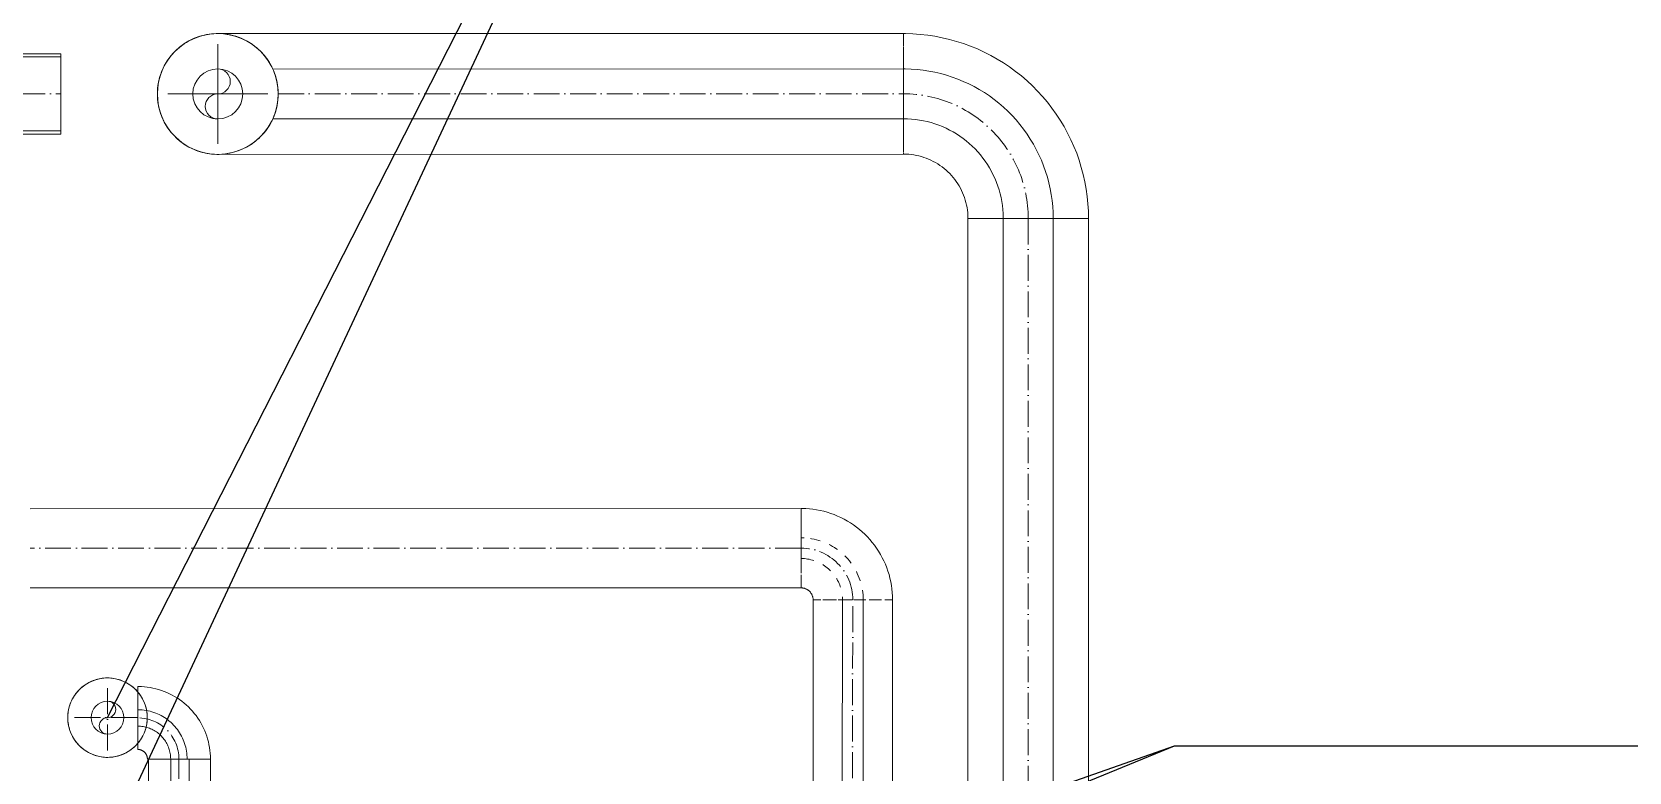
# Model space of a CAD drawing. Header units: millimetres. Extents: x -88595 to 880822, y -1054509 to -148035.
# Drawn here: x 540554 to 541170, y -242966 to -242680 of the extents above; entities that cross this region are included whole.
import ezdxf

# ---------------------------------------------------------------- set-up
doc = ezdxf.new("R2010")
doc.units = ezdxf.units.MM
for name, pattern in [('$0$ADSK_Осевая', [14, 10, -2, 0, -2]), ('$0$ADSK_Скрыто', [6, 3, -3]), ('$1$ADSK_Скрыто', [6, 3, -3]), ('$11$ADSK_Осевая', [14, 10, -2, 0, -2]), ('$4$ADSK_Скрыто', [6, 3, -3]), ('$7$ADSK_Осевая', [14, 10, -2, 0, -2]), ('$8$ADSK_Осевая', [14, 10, -2, 0, -2])]:
    doc.linetypes.add(name, pattern=pattern)
for name, color, linetype, lineweight in [('Изоляция', 7, 'Continuous', 18), ('Линии', 7, 'Continuous', 9), ('Трубопровод', 7, 'Continuous', 18), ('Трубопроводы', 7, 'Continuous', 18)]:
    doc.layers.add(name, color=color, linetype=linetype, lineweight=lineweight)
doc.layers.add('П4', color=1, linetype='Continuous')

# ---------------------------------------------------------------- blocks, each defined once
blk = doc.blocks.new('$0$ADSK_МедьПайка_Отвод-гнутая труба - Отвод _гнутая труба_-V86-В_Координация_кровля ОВ3')
at = {"layer": 'Линии', "color": 134, "linetype": '$0$ADSK_Скрыто', "true_color": 0x00a6a6}
for p, q in [((-3.48, 31.75), (-3.96, 31.75)), ((-3.48, 31.75), (-3.96, 31.75)), ((3.96, 31.75), (3.49, 31.75)), ((3.96, 31.75), (3.49, 31.75))]:
    blk.add_line(p, q, dxfattribs=at)
at = {"layer": 'Трубопроводы', "color": 134, "true_color": 0x00a6a6, "flags": 128}
for points in [[(-31.75, -6.35), (-30.23, -6.32), (-28.71, -6.23), (-27.19, -6.08), (-25.68, -5.86), (-24.18, -5.59), (-22.69, -5.26), (-21.22, -4.87), (-19.77, -4.42), (-18.33, -3.91), (-16.91, -3.34), (-15.52, -2.72), (-14.16, -2.04), (-12.82, -1.31), (-11.51, -0.53), (-10.24, 0.3), (-9, 1.19), (-7.79, 2.12), (-6.63, 3.11), (-5.5, 4.13), (-4.42, 5.21), (-3.38, 6.32), (-2.38, 7.47), (-1.44, 8.67), (-0.54, 9.9), (0.31, 11.16), (1.11, 12.46), (1.85, 13.79), (2.54, 15.15), (3.18, 16.54), (3.76, 17.94), (4.28, 19.38), (4.75, 20.83), (5.16, 22.29), (5.51, 23.78), (5.8, 25.27), (6.02, 26.78), (6.19, 28.3), (6.3, 29.82), (6.35, 31.34), (6.35, 31.75)], [(-6.35, 31.75), (-6.37, 30.73), (-6.43, 29.72), (-6.53, 28.71), (-6.67, 27.7), (-6.86, 26.7), (-7.08, 25.71), (-7.34, 24.73), (-7.64, 23.76), (-7.98, 22.8), (-8.36, 21.86), (-8.77, 20.93), (-9.22, 20.02), (-9.71, 19.13), (-10.23, 18.26), (-10.79, 17.41), (-11.38, 16.58), (-12, 15.78), (-12.65, 15), (-13.34, 14.25), (-14.05, 13.53), (-14.8, 12.84), (-15.57, 12.17), (-16.36, 11.54), (-17.18, 10.94), (-18.03, 10.38), (-18.89, 9.84), (-19.78, 9.35), (-20.68, 8.89), (-21.61, 8.46), (-22.55, 8.08), (-23.5, 7.73), (-24.47, 7.42), (-25.45, 7.14), (-26.44, 6.91), (-27.43, 6.72), (-28.44, 6.57), (-29.45, 6.45), (-30.46, 6.38), (-31.48, 6.35), (-31.75, 6.35)]]:
    blk.add_lwpolyline(points, dxfattribs=at)
blk = doc.blocks.new('$0$ADSK_МедьПайка_Отвод-гнутая труба - Отвод _гнутая труба_-V92-В_Координация_кровля ОВ3')
at = {"layer": 'Линии', "color": 190, "linetype": '$0$ADSK_Скрыто', "true_color": 0x8000ff}
for p, q in [((-2.75, 15.88), (-3.07, 15.88)), ((-2.75, 15.88), (-3.07, 15.88)), ((0, 15.88), (-0.26, 15.88)), ((0, 15.88), (-0.26, 15.88)), ((3.07, 15.88), (2.75, 15.88)), ((3.07, 15.88), (2.75, 15.88)), ((-15.87, 3.18), (-15.87, -3.18)), ((-15.87, 3.18), (-15.87, -3.18))]:
    blk.add_line(p, q, dxfattribs=at)
at = {"layer": 'Линии', "color": 190, "linetype": '$0$ADSK_Скрыто', "true_color": 0x8000ff, "flags": 128}
for points in [[(-15.87, -3.18), (-15.11, -3.16), (-14.35, -3.11), (-13.59, -3.04), (-12.84, -2.93), (-12.09, -2.8), (-11.35, -2.63), (-10.61, -2.43), (-9.88, -2.21), (-9.16, -1.95), (-8.46, -1.67), (-7.76, -1.36), (-7.08, -1.02), (-6.41, -0.66), (-5.76, -0.27), (-5.12, 0.15), (-4.5, 0.6), (-3.9, 1.06), (-3.31, 1.55), (-2.75, 2.07), (-2.21, 2.6), (-1.69, 3.16), (-1.19, 3.74), (-0.72, 4.33), (-0.27, 4.95), (0.16, 5.58), (0.55, 6.23), (0.93, 6.9), (1.27, 7.58), (1.59, 8.27), (1.88, 8.97), (2.14, 9.69), (2.38, 10.41), (2.58, 11.15), (2.75, 11.89), (2.9, 12.64), (3.01, 13.39), (3.1, 14.15), (3.15, 14.91)], [(-3.22, 14.86), (-3.27, 14.35), (-3.34, 13.85), (-3.43, 13.35), (-3.54, 12.86), (-3.67, 12.37), (-3.82, 11.88), (-3.99, 11.4), (-4.18, 10.93), (-4.38, 10.47), (-4.61, 10.01), (-4.85, 9.56), (-5.11, 9.13), (-5.39, 8.7), (-5.69, 8.29), (-6, 7.89), (-6.33, 7.5), (-6.67, 7.13), (-7.03, 6.76), (-7.4, 6.42), (-7.78, 6.09), (-8.18, 5.77), (-8.59, 5.47), (-9.01, 5.19), (-9.45, 4.92), (-9.89, 4.67), (-10.34, 4.44), (-10.8, 4.23), (-11.27, 4.04), (-11.75, 3.86), (-12.23, 3.71), (-12.72, 3.57), (-13.22, 3.46), (-13.72, 3.36), (-14.22, 3.28), (-14.72, 3.23), (-15.23, 3.19), (-15.74, 3.18), (-15.87, 3.18)]]:
    blk.add_lwpolyline(points, dxfattribs=at)
at = {"layer": 'Трубопроводы', "color": 190, "true_color": 0x8000ff, "flags": 128}
for points in [[(-3.18, 15.88), (-3.19, 15.37), (-3.22, 14.86)], [(3.15, 14.91), (3.17, 15.67), (3.18, 15.88)]]:
    blk.add_lwpolyline(points, dxfattribs=at)
blk = doc.blocks.new('$0$ADSK_МедьПайка_Отвод - Отвод медный под пайку двухраструбный-3268128-В_Координация_3 этаж ОВ3')
at = {"layer": 'Трубопроводы', "color": 134, "true_color": 0x00a6a6}
for p, q in [((4101.48, 17113.08), (4097.48, 17111.81)), ((4117.48, 17113.08), (4101.48, 17113.08)), ((4101.48, 17113.08), (4101.48, 17097.52)), ((4117.48, 17097.52), (4117.48, 17113.08)), ((4101.48, 17111.81), (4097.48, 17111.81)), ((4097.48, 17097.52), (4097.48, 17111.81)), ((4097.48, 17097.52), (4097.48, 17111.81)), ((4117.48, 17111.81), (4101.48, 17111.81)), ((4117.48, 17111.81), (4117.48, 17097.52)), ((4097.48, 17083.24), (4097.48, 17097.52)), ((4097.48, 17083.24), (4097.48, 17097.52)), ((4101.48, 17097.52), (4101.48, 17081.97)), ((4117.48, 17081.97), (4117.48, 17097.52)), ((4117.48, 17097.52), (4117.48, 17083.24)), ((4097.48, 17083.24), (4101.48, 17081.97)), ((4097.48, 17083.24), (4101.48, 17083.24)), ((4101.48, 17083.24), (4117.48, 17083.24)), ((4101.48, 17081.97), (4117.48, 17081.97))]:
    blk.add_line(p, q, dxfattribs=at)
at = {"layer": 'Трубопроводы', "color": 134, "true_color": 0x00a6a6, "flags": 128}
for points in [[(4051.19, 17097.52), (4051.2, 17098.09), (4051.24, 17098.66), (4051.3, 17099.23), (4051.38, 17099.8), (4051.48, 17100.36), (4051.6, 17100.92), (4051.75, 17101.47), (4051.92, 17102.01), (4052.11, 17102.55), (4052.32, 17103.08), (4052.55, 17103.61), (4052.81, 17104.12), (4053.08, 17104.62), (4053.37, 17105.11), (4053.69, 17105.59), (4054.02, 17106.05), (4054.37, 17106.5), (4054.74, 17106.94), (4055.12, 17107.36), (4055.53, 17107.77), (4055.94, 17108.16), (4056.38, 17108.53), (4056.82, 17108.89), (4057.29, 17109.22), (4057.76, 17109.54), (4058.25, 17109.84), (4058.75, 17110.12), (4059.25, 17110.38), (4059.77, 17110.62), (4060.3, 17110.84), (4060.84, 17111.03), (4061.38, 17111.21), (4061.93, 17111.36), (4062.49, 17111.49), (4063.05, 17111.6), (4063.61, 17111.68), (4064.18, 17111.75), (4064.75, 17111.79), (4065.32, 17111.81), (4065.48, 17111.81)], [(4065.48, 17111.81), (4066.05, 17111.79), (4066.62, 17111.76), (4067.19, 17111.7), (4067.75, 17111.62), (4068.32, 17111.52), (4068.87, 17111.4), (4069.43, 17111.25), (4069.97, 17111.08), (4070.51, 17110.89), (4071.04, 17110.68), (4071.56, 17110.45), (4072.07, 17110.19), (4072.58, 17109.92), (4073.07, 17109.62), (4073.54, 17109.31), (4074.01, 17108.98), (4074.46, 17108.63), (4074.9, 17108.26), (4075.32, 17107.88), (4075.73, 17107.47), (4076.12, 17107.06), (4076.49, 17106.62), (4076.84, 17106.18), (4077.18, 17105.71), (4077.5, 17105.24), (4077.8, 17104.75), (4078.08, 17104.25), (4078.34, 17103.74), (4078.57, 17103.23), (4078.79, 17102.7), (4078.99, 17102.16), (4079.16, 17101.62), (4079.32, 17101.07), (4079.45, 17100.51), (4079.56, 17099.95), (4079.64, 17099.38), (4079.7, 17098.82), (4079.74, 17098.25), (4079.76, 17097.68), (4079.76, 17097.52)], [(4065.48, 17111.81), (4065.5, 17111.81), (4065.58, 17111.81), (4065.71, 17111.81), (4065.89, 17111.81), (4066.12, 17111.81), (4066.4, 17111.81), (4066.72, 17111.81), (4067.1, 17111.81), (4067.53, 17111.81), (4068, 17111.81), (4068.53, 17111.81), (4069.09, 17111.81), (4069.71, 17111.81), (4070.37, 17111.81), (4071.07, 17111.81), (4071.81, 17111.81), (4072.6, 17111.81), (4073.42, 17111.81), (4074.28, 17111.81), (4075.18, 17111.81), (4076.12, 17111.81), (4077.09, 17111.81), (4078.09, 17111.81), (4079.13, 17111.81), (4080.19, 17111.81), (4081.28, 17111.81), (4082.4, 17111.81), (4083.54, 17111.81), (4084.7, 17111.81), (4085.88, 17111.81), (4087.08, 17111.81), (4088.3, 17111.81), (4089.54, 17111.81), (4090.78, 17111.81), (4092.04, 17111.81), (4093.3, 17111.81), (4094.58, 17111.81), (4095.85, 17111.81), (4097.13, 17111.81), (4097.48, 17111.81)], [(4065.48, 17083.24), (4064.91, 17083.25), (4064.34, 17083.28), (4063.77, 17083.34), (4063.2, 17083.42), (4062.64, 17083.52), (4062.08, 17083.65), (4061.53, 17083.79), (4060.98, 17083.96), (4060.45, 17084.15), (4059.92, 17084.36), (4059.39, 17084.6), (4058.88, 17084.85), (4058.38, 17085.12), (4057.89, 17085.42), (4057.41, 17085.73), (4056.95, 17086.06), (4056.5, 17086.41), (4056.06, 17086.78), (4055.64, 17087.17), (4055.23, 17087.57), (4054.84, 17087.99), (4054.47, 17088.42), (4054.11, 17088.87), (4053.78, 17089.33), (4053.46, 17089.8), (4053.16, 17090.29), (4052.88, 17090.79), (4052.62, 17091.3), (4052.38, 17091.82), (4052.16, 17092.34), (4051.97, 17092.88), (4051.79, 17093.43), (4051.64, 17093.98), (4051.51, 17094.53), (4051.4, 17095.09), (4051.32, 17095.66), (4051.25, 17096.23), (4051.21, 17096.8), (4051.19, 17097.37), (4051.19, 17097.52)], [(4079.76, 17097.52), (4079.75, 17096.95), (4079.72, 17096.38), (4079.66, 17095.81), (4079.58, 17095.25), (4079.48, 17094.68), (4079.35, 17094.13), (4079.21, 17093.57), (4079.04, 17093.03), (4078.85, 17092.49), (4078.64, 17091.96), (4078.4, 17091.44), (4078.15, 17090.92), (4077.87, 17090.42), (4077.58, 17089.93), (4077.27, 17089.46), (4076.94, 17088.99), (4076.59, 17088.54), (4076.22, 17088.1), (4075.83, 17087.68), (4075.43, 17087.27), (4075.01, 17086.88), (4074.58, 17086.51), (4074.13, 17086.16), (4073.67, 17085.82), (4073.2, 17085.5), (4072.71, 17085.2), (4072.21, 17084.92), (4071.7, 17084.66), (4071.18, 17084.42), (4070.65, 17084.21), (4070.12, 17084.01), (4069.57, 17083.84), (4069.02, 17083.68), (4068.47, 17083.55), (4067.91, 17083.44), (4067.34, 17083.36), (4066.77, 17083.29), (4066.2, 17083.25), (4065.63, 17083.24), (4065.48, 17083.24)], [(4097.48, 17083.24), (4096.2, 17083.24), (4094.92, 17083.24), (4093.65, 17083.24), (4092.38, 17083.24), (4091.12, 17083.24), (4089.87, 17083.24), (4088.63, 17083.24), (4087.41, 17083.24), (4086.21, 17083.24), (4085.02, 17083.24), (4083.85, 17083.24), (4082.7, 17083.24), (4081.58, 17083.24), (4080.48, 17083.24), (4079.41, 17083.24), (4078.37, 17083.24), (4077.36, 17083.24), (4076.38, 17083.24), (4075.43, 17083.24), (4074.52, 17083.24), (4073.65, 17083.24), (4072.81, 17083.24), (4072.02, 17083.24), (4071.26, 17083.24), (4070.55, 17083.24), (4069.88, 17083.24), (4069.26, 17083.24), (4068.67, 17083.24), (4068.14, 17083.24), (4067.65, 17083.24), (4067.21, 17083.24), (4066.82, 17083.24), (4066.48, 17083.24), (4066.19, 17083.24), (4065.94, 17083.24), (4065.75, 17083.24), (4065.61, 17083.24), (4065.52, 17083.24), (4065.48, 17083.24)]]:
    blk.add_lwpolyline(points, dxfattribs=at)
at = {"layer": 'Трубопроводы', "color": 134, "true_color": 0x00a6a6}
for radius, start, end in [(15.55, 0, 180), (15.56, 0, 180), (14.28, 0, 180), (14.28, 0, 180), (14.28, 0, 180), (15.55, 180, 0), (15.55, 180, 0), (14.29, 180, 0), (14.29, 180, 0), (14.29, 180, 0)]:
    blk.add_arc((4065.48, 17097.52), radius, start, end, dxfattribs=at)
blk = doc.blocks.new('$0$ADSK_МедьПайка_Отвод-гнутая труба - Отвод _гнутая труба_-V44-В_Координация_3 этаж ОВ3')
at = {"layer": 'Трубопроводы', "color": 190, "true_color": 0x8000ff}
for p, q in [((3.18, 15.88), (-3.17, 15.88)), ((3.18, 15.88), (-3.17, 15.88)), ((-15.87, 3.18), (-15.87, -3.17)), ((-15.87, 3.18), (-15.87, -3.17))]:
    blk.add_line(p, q, dxfattribs=at)
at = {"layer": 'Трубопроводы', "color": 190, "true_color": 0x8000ff, "flags": 128}
for points in [[(-15.87, -3.17), (-15.11, -3.16), (-14.35, -3.11), (-13.59, -3.04), (-12.84, -2.93), (-12.09, -2.8), (-11.35, -2.63), (-10.61, -2.43), (-9.88, -2.21), (-9.16, -1.95), (-8.46, -1.67), (-7.76, -1.36), (-7.08, -1.02), (-6.41, -0.66), (-5.76, -0.27), (-5.12, 0.15), (-4.5, 0.6), (-3.9, 1.06), (-3.31, 1.55), (-2.75, 2.07), (-2.21, 2.6), (-1.69, 3.16), (-1.19, 3.74), (-0.72, 4.33), (-0.27, 4.95), (0.16, 5.58), (0.55, 6.23), (0.93, 6.9), (1.27, 7.58), (1.59, 8.27), (1.88, 8.97), (2.14, 9.69), (2.38, 10.41), (2.58, 11.15), (2.75, 11.89), (2.9, 12.64), (3.01, 13.39), (3.1, 14.15), (3.15, 14.91), (3.17, 15.67), (3.18, 15.88)], [(-3.17, 15.88), (-3.19, 15.37), (-3.22, 14.86), (-3.27, 14.35), (-3.34, 13.85), (-3.43, 13.35), (-3.54, 12.86), (-3.67, 12.37), (-3.82, 11.88), (-3.99, 11.4), (-4.18, 10.93), (-4.38, 10.47), (-4.61, 10.01), (-4.85, 9.56), (-5.11, 9.13), (-5.39, 8.7), (-5.69, 8.29), (-6, 7.89), (-6.33, 7.5), (-6.67, 7.13), (-7.03, 6.76), (-7.4, 6.42), (-7.78, 6.09), (-8.18, 5.77), (-8.59, 5.47), (-9.01, 5.19), (-9.45, 4.92), (-9.89, 4.67), (-10.34, 4.44), (-10.8, 4.23), (-11.27, 4.04), (-11.75, 3.86), (-12.23, 3.71), (-12.72, 3.57), (-13.22, 3.46), (-13.72, 3.36), (-14.22, 3.28), (-14.72, 3.23), (-15.23, 3.19), (-15.74, 3.18), (-15.87, 3.18)]]:
    blk.add_lwpolyline(points, dxfattribs=at)

msp = doc.modelspace()

# ---------------------------------------------------------------- linework, layer by layer
at = {"layer": 'Изоляция', "color": 134, "true_color": 0x00a6a6}
for p, q in [((540890.23, -242680.84), (540625.21, -242680.84)), ((540890.23, -242680.84), (540890.23, -242683.14)), ((540890.23, -242685.76), (540890.23, -242683.96)), ((540890.23, -242694.49), (540646.59, -242694.54)), ((540890.23, -242689.6), (540890.23, -242692.41)), ((540890.23, -242694.02), (540890.23, -242698.07)), ((540890.23, -242698.94), (540890.23, -242709.3)), ((540890.23, -242713.75), (540646.61, -242713.75)), ((540890.23, -242710.18), (540890.23, -242714.22)), ((540890.23, -242715.84), (540890.23, -242718.64)), ((540890.23, -242722.33), (540890.23, -242724.29)), ((540890.23, -242725.1), (540890.23, -242726.82)), ((540890.23, -242727.41), (540625.34, -242727.51)), ((540915.11, -242752.28), (540915.11, -245533.15)), ((540961.68, -242752.28), (540915.9, -242752.28)), ((540928.76, -242752.28), (540928.76, -245533.15)), ((540948.02, -242752.28), (540948.02, -245533.15)), ((540961.68, -242752.28), (540961.68, -245533.15))]:
    msp.add_line(p, q, dxfattribs=at)
at = {"layer": 'Изоляция', "color": 190, "true_color": 0x8000ff}
for p, q in [((540850.63, -242864.32), (540552.94, -242864.49)), ((540850.63, -242864.32), (540850.63, -242865.84)), ((540850.63, -242870.1), (540850.63, -242871.95)), ((540850.63, -242873.01), (540850.63, -242875.69)), ((540850.63, -242876.26), (540850.63, -242879.67)), ((540850.63, -242880.06), (540850.63, -242883.09)), ((540850.63, -242883.66), (540850.63, -242886.33)), ((540850.63, -242895.02), (540552.94, -242895.02)), ((540850.63, -242892.97), (540850.63, -242895.02)), ((540854.86, -245619.29), (540855.3, -242899.64)), ((540864.21, -245619.29), (540866.65, -242899.69)), ((540872.22, -245619.29), (540874.65, -242899.69)), ((540883.57, -245619.29), (540886, -242899.69)), ((540594.45, -242957.46), (540594.45, -242933.11)), ((540592.3, -246141.25), (540598.62, -242961.16)), ((540622.5, -242961.16), (540598.15, -242961.16)), ((540603.65, -246141.25), (540607.15, -242961.16)), ((540611.66, -246141.25), (540614.33, -242961.16)), ((540623, -246141.3), (540622.5, -242961.16))]:
    msp.add_line(p, q, dxfattribs=at)
at = {"layer": 'Изоляция', "color": 134, "true_color": 0x00a6a6, "flags": 128}
for points in [[(540608.84, -242687.67), (540609.51, -242687.03), (540610.21, -242686.41), (540610.93, -242685.82), (540611.68, -242685.25), (540612.44, -242684.72), (540613.23, -242684.22), (540614.04, -242683.75), (540614.86, -242683.32), (540615.71, -242682.92), (540616.56, -242682.55), (540617.44, -242682.22), (540618.32, -242681.92), (540619.22, -242681.65), (540620.12, -242681.43), (540621.04, -242681.24), (540621.96, -242681.08), (540622.88, -242680.97), (540623.81, -242680.89), (540624.74, -242680.85), (540625.68, -242680.84), (540626.61, -242680.87), (540627.54, -242680.94), (540628.47, -242681.05), (540629.39, -242681.19), (540630.31, -242681.37), (540631.21, -242681.59), (540632.11, -242681.84), (540633, -242682.13), (540633.88, -242682.46), (540634.74, -242682.81), (540635.58, -242683.21), (540636.41, -242683.63), (540637.23, -242684.09), (540638.02, -242684.58), (540638.79, -242685.11), (540639.54, -242685.66), (540640.27, -242686.24), (540640.98, -242686.86), (540641.66, -242687.49), (540641.84, -242687.67)], [(540961.68, -242752.28), (540961.62, -242749.43), (540961.45, -242746.57), (540961.16, -242743.73), (540960.76, -242740.9), (540960.25, -242738.09), (540959.63, -242735.3), (540958.89, -242732.54), (540958.05, -242729.81), (540957.1, -242727.11), (540956.04, -242724.46), (540954.87, -242721.85), (540953.6, -242719.29), (540952.23, -242716.78), (540950.76, -242714.33), (540949.2, -242711.94), (540947.54, -242709.62), (540945.79, -242707.36), (540943.94, -242705.17), (540942.02, -242703.06), (540940.01, -242701.03), (540937.92, -242699.08), (540935.75, -242697.22), (540933.51, -242695.44), (540931.21, -242693.75), (540928.83, -242692.16), (540926.4, -242690.67), (540923.9, -242689.27), (540921.36, -242687.97), (540918.76, -242686.78), (540916.12, -242685.69), (540913.44, -242684.71), (540910.71, -242683.84), (540907.96, -242683.07), (540905.18, -242682.42), (540902.37, -242681.88), (540899.55, -242681.45), (540896.71, -242681.13), (540893.86, -242680.93), (540891, -242680.84), (540890.23, -242680.84)], [(540608.84, -242720.67), (540608.19, -242720), (540607.57, -242719.3), (540606.98, -242718.58), (540606.42, -242717.83), (540605.89, -242717.07), (540605.39, -242716.28), (540604.92, -242715.47), (540604.48, -242714.64), (540604.08, -242713.8), (540603.71, -242712.94), (540603.38, -242712.07), (540603.08, -242711.19), (540602.82, -242710.29), (540602.59, -242709.39), (540602.4, -242708.47), (540602.25, -242707.55), (540602.13, -242706.63), (540602.05, -242705.7), (540602.01, -242704.76), (540602, -242703.83), (540602.04, -242702.9), (540602.11, -242701.97), (540602.21, -242701.04), (540602.36, -242700.12), (540602.54, -242699.2), (540602.75, -242698.3), (540603.01, -242697.4), (540603.3, -242696.51), (540603.62, -242695.63), (540603.98, -242694.77), (540604.37, -242693.93), (540604.8, -242693.1), (540605.26, -242692.28), (540605.75, -242691.49), (540606.27, -242690.72), (540606.83, -242689.97), (540607.41, -242689.24), (540608.02, -242688.53), (540608.66, -242687.85), (540608.84, -242687.67)], [(540641.84, -242687.67), (540642.48, -242688.35), (540643.1, -242689.04), (540643.69, -242689.77), (540644.25, -242690.51), (540644.79, -242691.28), (540645.29, -242692.07), (540645.75, -242692.87), (540646.19, -242693.7), (540646.59, -242694.54), (540646.96, -242695.4), (540647.29, -242696.27), (540647.59, -242697.16), (540647.85, -242698.05), (540648.08, -242698.96), (540648.27, -242699.87), (540648.43, -242700.79), (540648.54, -242701.72), (540648.62, -242702.65), (540648.66, -242703.58), (540648.67, -242704.51), (540648.64, -242705.45), (540648.57, -242706.38), (540648.46, -242707.3), (540648.32, -242708.23), (540648.14, -242709.14), (540647.92, -242710.05), (540647.67, -242710.95), (540647.38, -242711.84), (540647.05, -242712.71), (540646.69, -242713.57), (540646.3, -242714.42), (540645.88, -242715.25), (540645.42, -242716.06), (540644.92, -242716.85), (540644.4, -242717.63), (540643.85, -242718.38), (540643.27, -242719.11), (540642.65, -242719.81), (540642.01, -242720.49), (540641.84, -242720.67)], [(540641.84, -242720.67), (540641.16, -242721.32), (540640.47, -242721.94), (540639.74, -242722.53), (540639, -242723.09), (540638.23, -242723.62), (540637.44, -242724.12), (540636.63, -242724.59), (540635.81, -242725.03), (540634.97, -242725.43), (540634.11, -242725.8), (540633.24, -242726.13), (540632.35, -242726.43), (540631.46, -242726.69), (540630.55, -242726.92), (540629.64, -242727.11), (540628.72, -242727.26), (540627.79, -242727.38), (540626.86, -242727.46), (540625.93, -242727.5), (540625, -242727.5), (540624.06, -242727.47), (540623.13, -242727.4), (540622.21, -242727.3), (540621.28, -242727.15), (540620.37, -242726.97), (540619.46, -242726.75), (540618.56, -242726.5), (540617.67, -242726.21), (540616.8, -242725.89), (540615.94, -242725.53), (540615.09, -242725.14), (540614.26, -242724.71), (540613.45, -242724.25), (540612.65, -242723.76), (540611.88, -242723.24), (540611.13, -242722.68), (540610.4, -242722.1), (540609.7, -242721.49), (540609.02, -242720.85), (540608.84, -242720.67)], [(540890.23, -242727.41), (540891.22, -242727.43), (540892.22, -242727.49), (540893.21, -242727.58), (540894.19, -242727.72), (540895.17, -242727.9), (540896.14, -242728.12), (540897.1, -242728.37), (540898.05, -242728.67), (540898.99, -242729), (540899.92, -242729.37), (540900.83, -242729.78), (540901.72, -242730.22), (540902.59, -242730.69), (540903.44, -242731.21), (540904.28, -242731.75), (540905.09, -242732.33), (540905.87, -242732.94), (540906.63, -242733.58), (540907.37, -242734.25), (540908.08, -242734.95), (540908.75, -242735.68), (540909.4, -242736.43), (540910.02, -242737.21), (540910.61, -242738.02), (540911.16, -242738.84), (540911.68, -242739.69), (540912.17, -242740.56), (540912.62, -242741.44), (540913.04, -242742.35), (540913.42, -242743.27), (540913.76, -242744.2), (540914.06, -242745.15), (540914.33, -242746.11), (540914.56, -242747.08), (540914.74, -242748.06), (540914.89, -242749.04), (540915, -242750.03), (540915.07, -242751.02), (540915.11, -242752.02), (540915.11, -242752.28)]]:
    msp.add_lwpolyline(points, dxfattribs=at)
at = {"layer": 'Изоляция', "color": 190, "true_color": 0x8000ff, "flags": 128}
for points in [[(540859.41, -242865.43), (540858.03, -242865.11), (540856.64, -242864.84), (540855.25, -242864.63), (540853.84, -242864.47), (540852.43, -242864.37), (540851.02, -242864.33), (540850.63, -242864.32)], [(540882, -242883.36), (540881.32, -242882.12), (540880.6, -242880.9), (540879.82, -242879.72), (540879, -242878.57), (540878.13, -242877.45), (540877.22, -242876.37), (540876.27, -242875.32), (540875.27, -242874.32), (540874.24, -242873.35), (540873.17, -242872.43), (540872.06, -242871.55), (540870.92, -242870.72), (540869.74, -242869.93), (540868.54, -242869.19), (540867.3, -242868.5), (540866.04, -242867.86), (540864.76, -242867.27), (540863.45, -242866.73), (540862.12, -242866.24), (540860.77, -242865.81), (540859.41, -242865.43)], [(540886, -242899.69), (540885.97, -242898.27), (540885.89, -242896.86), (540885.74, -242895.45), (540885.55, -242894.05), (540885.29, -242892.66), (540884.98, -242891.28), (540884.62, -242889.91), (540884.2, -242888.56), (540883.73, -242887.23), (540883.21, -242885.92), (540882.63, -242884.62), (540882, -242883.36)], [(540850.63, -242895.02), (540850.82, -242895.03), (540851.01, -242895.04), (540851.19, -242895.06), (540851.38, -242895.08), (540851.56, -242895.12), (540851.74, -242895.16), (540851.92, -242895.2), (540852.1, -242895.26), (540852.28, -242895.32), (540852.45, -242895.39), (540852.62, -242895.47), (540852.79, -242895.55), (540852.95, -242895.64), (540853.11, -242895.74), (540853.27, -242895.84), (540853.42, -242895.95), (540853.57, -242896.06), (540853.71, -242896.18), (540853.85, -242896.31), (540853.98, -242896.44), (540854.11, -242896.57), (540854.23, -242896.72), (540854.34, -242896.86), (540854.45, -242897.01), (540854.56, -242897.17), (540854.66, -242897.33), (540854.75, -242897.49), (540854.83, -242897.66), (540854.91, -242897.83), (540854.98, -242898), (540855.05, -242898.17), (540855.1, -242898.35), (540855.15, -242898.53), (540855.2, -242898.71), (540855.23, -242898.9), (540855.26, -242899.08), (540855.28, -242899.27), (540855.29, -242899.45), (540855.3, -242899.64), (540855.3, -242899.69)], [(540567.4, -242945.17), (540567.42, -242944.56), (540567.45, -242943.95), (540567.51, -242943.33), (540567.6, -242942.73), (540567.71, -242942.12), (540567.84, -242941.52), (540568, -242940.93), (540568.18, -242940.34), (540568.39, -242939.76), (540568.62, -242939.19), (540568.87, -242938.63), (540569.14, -242938.08), (540569.43, -242937.55), (540569.75, -242937.02), (540570.08, -242936.51), (540570.44, -242936.01), (540570.82, -242935.52), (540571.21, -242935.05), (540571.63, -242934.6), (540572.06, -242934.16), (540572.51, -242933.74), (540572.97, -242933.34), (540573.45, -242932.96), (540573.95, -242932.6), (540574.46, -242932.26), (540574.98, -242931.93), (540575.52, -242931.63), (540576.07, -242931.36), (540576.62, -242931.1), (540577.19, -242930.87), (540577.77, -242930.65), (540578.35, -242930.47), (540578.94, -242930.3), (540579.54, -242930.16), (540580.14, -242930.05), (540580.75, -242929.95), (540581.36, -242929.89), (540581.97, -242929.84), (540582.59, -242929.82), (540582.75, -242929.82)], [(540582.75, -242929.82), (540583.37, -242929.83), (540583.98, -242929.87), (540584.59, -242929.93), (540585.2, -242930.02), (540585.8, -242930.13), (540586.4, -242930.26), (540587, -242930.42), (540587.58, -242930.6), (540588.16, -242930.81), (540588.73, -242931.03), (540589.29, -242931.28), (540589.84, -242931.56), (540590.38, -242931.85), (540590.91, -242932.17), (540591.42, -242932.5), (540591.92, -242932.86), (540592.41, -242933.24), (540592.88, -242933.63), (540593.33, -242934.05), (540593.76, -242934.48), (540594.18, -242934.93), (540594.58, -242935.39), (540594.97, -242935.87), (540595.33, -242936.37), (540595.67, -242936.88), (540595.99, -242937.4), (540596.29, -242937.94), (540596.57, -242938.48), (540596.83, -242939.04), (540597.06, -242939.61), (540597.27, -242940.19), (540597.46, -242940.77), (540597.62, -242941.36), (540597.76, -242941.96), (540597.88, -242942.56), (540597.97, -242943.17), (540598.04, -242943.78), (540598.08, -242944.39), (540598.1, -242945.01), (540598.1, -242945.17)], [(540622.5, -242961.16), (540622.48, -242960.03), (540622.41, -242958.91), (540622.3, -242957.8), (540622.14, -242956.69), (540621.94, -242955.58), (540621.7, -242954.49), (540621.41, -242953.4), (540621.08, -242952.33), (540620.7, -242951.27), (540620.29, -242950.23), (540619.83, -242949.21), (540619.33, -242948.2), (540618.79, -242947.22), (540618.22, -242946.26), (540617.6, -242945.32), (540616.95, -242944.4), (540616.26, -242943.52), (540615.54, -242942.66), (540614.78, -242941.83), (540613.99, -242941.03), (540613.17, -242940.27), (540612.32, -242939.54), (540611.44, -242938.84), (540610.54, -242938.18), (540609.61, -242937.55), (540608.65, -242936.97), (540607.67, -242936.42), (540606.67, -242935.91), (540605.65, -242935.44), (540604.62, -242935.01), (540603.56, -242934.63), (540602.49, -242934.28), (540601.41, -242933.98), (540600.32, -242933.73), (540599.22, -242933.51), (540598.11, -242933.35), (540596.99, -242933.22), (540595.88, -242933.14), (540594.75, -242933.11), (540594.45, -242933.11)], [(540582.75, -242960.52), (540582.14, -242960.51), (540581.53, -242960.47), (540580.92, -242960.41), (540580.31, -242960.33), (540579.7, -242960.22), (540579.1, -242960.08), (540578.51, -242959.92), (540577.92, -242959.74), (540577.35, -242959.54), (540576.78, -242959.31), (540576.22, -242959.06), (540575.67, -242958.79), (540575.13, -242958.49), (540574.6, -242958.18), (540574.09, -242957.84), (540573.59, -242957.48), (540573.1, -242957.11), (540572.63, -242956.71), (540572.18, -242956.3), (540571.74, -242955.87), (540571.32, -242955.42), (540570.92, -242954.95), (540570.54, -242954.47), (540570.18, -242953.98), (540569.84, -242953.47), (540569.52, -242952.94), (540569.22, -242952.41), (540568.94, -242951.86), (540568.68, -242951.3), (540568.45, -242950.73), (540568.24, -242950.16), (540568.05, -242949.57), (540567.88, -242948.98), (540567.74, -242948.38), (540567.63, -242947.78), (540567.53, -242947.17), (540567.47, -242946.56), (540567.42, -242945.95), (540567.4, -242945.34), (540567.4, -242945.17)], [(540598.1, -242945.17), (540598.09, -242945.79), (540598.05, -242946.4), (540597.99, -242947.01), (540597.91, -242947.62), (540597.8, -242948.22), (540597.66, -242948.82), (540597.51, -242949.41), (540597.32, -242950), (540597.12, -242950.58), (540596.89, -242951.15), (540596.64, -242951.71), (540596.37, -242952.26), (540596.07, -242952.8), (540595.76, -242953.33), (540595.42, -242953.84), (540595.07, -242954.34), (540594.69, -242954.82), (540594.29, -242955.29), (540593.88, -242955.75), (540593.45, -242956.18), (540593, -242956.6), (540592.53, -242957), (540592.05, -242957.38), (540591.56, -242957.75), (540591.05, -242958.09), (540590.52, -242958.41), (540589.99, -242958.71), (540589.44, -242958.99), (540588.88, -242959.25), (540588.32, -242959.48), (540587.74, -242959.69), (540587.15, -242959.88), (540586.56, -242960.04), (540585.97, -242960.18), (540585.36, -242960.3), (540584.76, -242960.39), (540584.15, -242960.46), (540583.53, -242960.5), (540582.92, -242960.52), (540582.75, -242960.52)], [(540594.45, -242957.46), (540594.6, -242957.46), (540594.75, -242957.47), (540594.89, -242957.48), (540595.04, -242957.5), (540595.19, -242957.53), (540595.33, -242957.56), (540595.47, -242957.6), (540595.62, -242957.64), (540595.75, -242957.69), (540595.89, -242957.75), (540596.03, -242957.81), (540596.16, -242957.87), (540596.29, -242957.95), (540596.42, -242958.02), (540596.54, -242958.1), (540596.66, -242958.19), (540596.78, -242958.28), (540596.89, -242958.37), (540597, -242958.47), (540597.11, -242958.58), (540597.21, -242958.69), (540597.3, -242958.8), (540597.39, -242958.91), (540597.48, -242959.03), (540597.56, -242959.16), (540597.64, -242959.28), (540597.71, -242959.41), (540597.78, -242959.54), (540597.84, -242959.68), (540597.9, -242959.82), (540597.95, -242959.95), (540598, -242960.1), (540598.04, -242960.24), (540598.07, -242960.38), (540598.1, -242960.53), (540598.12, -242960.67), (540598.14, -242960.82), (540598.15, -242960.97), (540598.15, -242961.12), (540598.15, -242961.16)]]:
    msp.add_lwpolyline(points, dxfattribs=at)
at = {"layer": 'Изоляция', "color": 134, "true_color": 0x00a6a6}
for start, end in [(90, 180), (90, 180), (45, 135), (0, 90), (0, 90), (135, 225), (315, 45), (180, 270), (180, 270), (270, 0), (270, 0), (225, 315)]:
    msp.add_arc((540625.34, -242704.17), 23.33, start, end, dxfattribs=at)
at = {"layer": 'Изоляция', "color": 190, "true_color": 0x8000ff}
for start, end in [(90, 180), (90, 180), (90, 180), (0, 90), (0, 90), (0, 90), (180, 270), (180, 270), (180, 270), (270, 0), (270, 0), (270, 0)]:
    msp.add_arc((540582.75, -242945.17), 15.35, start, end, dxfattribs=at)
at = {"layer": 'Линии', "color": 134, "linetype": '$1$ADSK_Скрыто', "true_color": 0x00a6a6}
for p, q in [((540890.23, -242683.96), (540890.23, -242683)), ((540890.23, -242683.14), (540890.23, -242683.81)), ((540890.23, -242689.42), (540890.23, -242685.8)), ((540890.23, -242685.92), (540890.23, -242689.6)), ((540890.23, -242693.88), (540890.23, -242692.48)), ((540890.23, -242692.48), (540890.23, -242694.02)), ((540890.23, -242698.85), (540890.23, -242698.09)), ((540890.23, -242698.83), (540890.23, -242698.12)), ((540890.23, -242698.14), (540890.23, -242698.94)), ((540890.23, -242709.3), (540890.23, -242710.1)), ((540890.23, -242710.15), (540890.23, -242709.39)), ((540890.23, -242710.13), (540890.23, -242709.41)), ((540890.23, -242714.22), (540890.23, -242715.77)), ((540890.23, -242715.76), (540890.23, -242714.35)), ((540890.23, -242718.64), (540890.23, -242722.33)), ((540890.23, -242722.44), (540890.23, -242718.82)), ((540890.23, -242725.24), (540890.23, -242724.29)), ((540890.23, -242724.43), (540890.23, -242725.1)), ((540890.23, -242727.41), (540890.23, -242727.01)), ((540915.9, -242752.28), (540915.11, -242752.28))]:
    msp.add_line(p, q, dxfattribs=at)
at = {"layer": 'Линии', "color": 190, "linetype": '$1$ADSK_Скрыто', "true_color": 0x8000ff}
for p, q in [((540850.63, -242869.97), (540850.63, -242865.76)), ((540850.63, -242865.84), (540850.63, -242870.1)), ((540850.63, -242872.91), (540850.63, -242872)), ((540850.63, -242872.01), (540850.63, -242873.01)), ((540850.63, -242876.18), (540850.63, -242875.7)), ((540850.63, -242875.75), (540850.63, -242876.26)), ((540850.63, -242876.21), (540850.63, -242875.81)), ((540850.63, -242880), (540850.63, -242879.67)), ((540850.63, -242880), (540850.63, -242879.67)), ((540850.63, -242883.09), (540850.63, -242883.6)), ((540850.63, -242883.54), (540850.63, -242883.14)), ((540850.63, -242883.65), (540850.63, -242883.16)), ((540850.63, -242886.33), (540850.63, -242893.01)), ((540850.63, -242892.97), (540850.63, -242886.43)), ((540850.63, -242891.67), (540850.63, -242893.01)), ((540886, -242899.69), (540855.3, -242899.69)), ((540855.3, -242899.69), (540874.65, -242899.69)), ((540855.3, -242899.69), (540857.35, -242899.69)), ((540866.65, -242899.69), (540886, -242899.69)), ((540885.48, -242899.69), (540886, -242899.69))]:
    msp.add_line(p, q, dxfattribs=at)
at = {"layer": 'Линии', "color": 190, "linetype": '$4$ADSK_Скрыто', "true_color": 0x8000ff, "flags": 128}
msp.add_lwpolyline([(540852.28, -242895.32), (540852.45, -242895.39), (540852.62, -242895.47), (540852.79, -242895.55), (540852.95, -242895.64), (540853.11, -242895.74), (540853.27, -242895.84), (540853.42, -242895.95), (540853.57, -242896.06), (540853.71, -242896.18), (540853.85, -242896.31), (540853.98, -242896.44), (540854.11, -242896.57), (540854.23, -242896.72), (540854.34, -242896.86), (540854.45, -242897.01), (540854.56, -242897.17), (540854.66, -242897.33), (540854.75, -242897.49), (540854.83, -242897.66), (540854.91, -242897.83), (540854.98, -242898), (540855.05, -242898.17)], dxfattribs=at)
at = {"layer": 'П4', "color": 7, "ltscale": 100}
for p, q in [((540862.23, -242396.2), (540582.75, -242995.17)), ((540582.75, -242945.17), (540862.23, -242396.2)), ((540647.45, -243077.74), (540994.91, -242956.09)), ((540697.45, -243077.7), (540994.91, -242956.09)), ((540994.91, -242956.09), (541845.98, -242956.09))]:
    msp.add_line(p, q, dxfattribs=at)
at = {"layer": 'Трубопровод', "color": 134, "true_color": 0x00a6a6}
for p, q in [((540625.34, -242723.48), (540625.34, -242684.87)), ((540606.03, -242704.17), (540644.64, -242704.17))]:
    msp.add_line(p, q, dxfattribs=at)
at = {"layer": 'Трубопровод', "color": 190, "linetype": '$0$ADSK_Осевая', "true_color": 0x8000ff}
for p, q in [((540582.75, -242957.87), (540582.75, -242932.47)), ((540570.05, -242945.17), (540595.45, -242945.17))]:
    msp.add_line(p, q, dxfattribs=at)
at = {"layer": 'Трубопровод', "color": 134, "linetype": 'Continuous', "true_color": 0x00a6a6}
for centre, radius, start, end in [((540625.34, -242704.17), 9.65, 0, 180), ((540625.34, -242699.35), 4.83, 270, 90), ((540625.34, -242704.17), 9.65, 180, 0), ((540625.34, -242709), 4.83, 90, 270)]:
    msp.add_arc(centre, radius, start, end, dxfattribs=at)
at = {"layer": 'Трубопровод', "color": 190, "true_color": 0x8000ff}
for centre, radius, start, end in [((540582.75, -242945.17), 6.35, 0, 180), ((540582.75, -242942), 3.18, 270, 90), ((540582.75, -242945.17), 6.35, 180, 0), ((540582.75, -242948.35), 3.17, 90, 270)]:
    msp.add_arc(centre, radius, start, end, dxfattribs=at)
at = {"layer": 'Трубопроводы', "color": 134, "linetype": '$7$ADSK_Осевая', "true_color": 0x00a6a6}
msp.add_line((540548.71, -242704.17), (540564.71, -242704.17), dxfattribs=at)
at = {"layer": 'Трубопроводы', "color": 134, "linetype": '$11$ADSK_Осевая', "true_color": 0x00a6a6}
for p, q in [((540648.67, -242704.17), (540890.23, -242704.12)), ((540938.39, -242752.28), (540938.39, -245533.15))]:
    msp.add_line(p, q, dxfattribs=at)
at = {"layer": 'Трубопроводы', "color": 190, "linetype": '$11$ADSK_Осевая', "true_color": 0x8000ff}
for p, q in [((540850.63, -242879.67), (540552.94, -242879.67)), ((540868.3, -245619.29), (540870.59, -242899.69)), ((540607.65, -246141.25), (540610.33, -242961.16))]:
    msp.add_line(p, q, dxfattribs=at)
at = {"layer": 'Трубопроводы', "color": 134, "linetype": '$11$ADSK_Осевая', "true_color": 0x00a6a6}
msp.add_arc((540890.23, -242752.28), 48.16, 0, 90, dxfattribs=at)
at = {"layer": 'Трубопроводы', "color": 190, "linetype": '$11$ADSK_Осевая', "true_color": 0x8000ff}
msp.add_arc((540850.63, -242899.69), 20.01, 0, 90, dxfattribs=at)
at = {"layer": 'Трубопроводы', "color": 190, "linetype": '$8$ADSK_Осевая', "true_color": 0x8000ff}
msp.add_arc((540594.45, -242961.16), 15.88, 0, 90, dxfattribs=at)

# ---------------------------------------------------------------- block references
at = {"layer": 'Линии', "color": 134, "linetype": '$0$ADSK_Скрыто', "true_color": 0x00a6a6, "xscale": 1.51693811074969, "yscale": 1.51693811074969, "zscale": 1.51693811074969, "rotation": 90}
msp.add_blockref('$0$ADSK_МедьПайка_Отвод-гнутая труба - Отвод _гнутая труба_-V86-В_Координация_кровля ОВ3', (540938.39, -242704.12), dxfattribs=at)
at = {"layer": 'Линии', "color": 190, "linetype": '$0$ADSK_Скрыто', "true_color": 0x8000ff, "xscale": 1.260780330136604, "yscale": 1.260780330136604, "zscale": 1.260780330136604, "rotation": 90}
msp.add_blockref('$0$ADSK_МедьПайка_Отвод-гнутая труба - Отвод _гнутая труба_-V92-В_Координация_кровля ОВ3', (540870.65, -242879.67), dxfattribs=at)
at = {"layer": 'Трубопроводы', "color": 134, "true_color": 0x00a6a6}
msp.add_blockref('$0$ADSK_МедьПайка_Отвод - Отвод медный под пайку двухраструбный-3268128-В_Координация_3 этаж ОВ3', (536447.23, -259801.69), dxfattribs=at)
at = {"layer": 'Трубопроводы', "color": 190, "true_color": 0x8000ff, "rotation": 90.00000000000001}
msp.add_blockref('$0$ADSK_МедьПайка_Отвод-гнутая труба - Отвод _гнутая труба_-V44-В_Координация_3 этаж ОВ3', (540610.33, -242945.28), dxfattribs=at)

doc.saveas('drawing.dxf')
